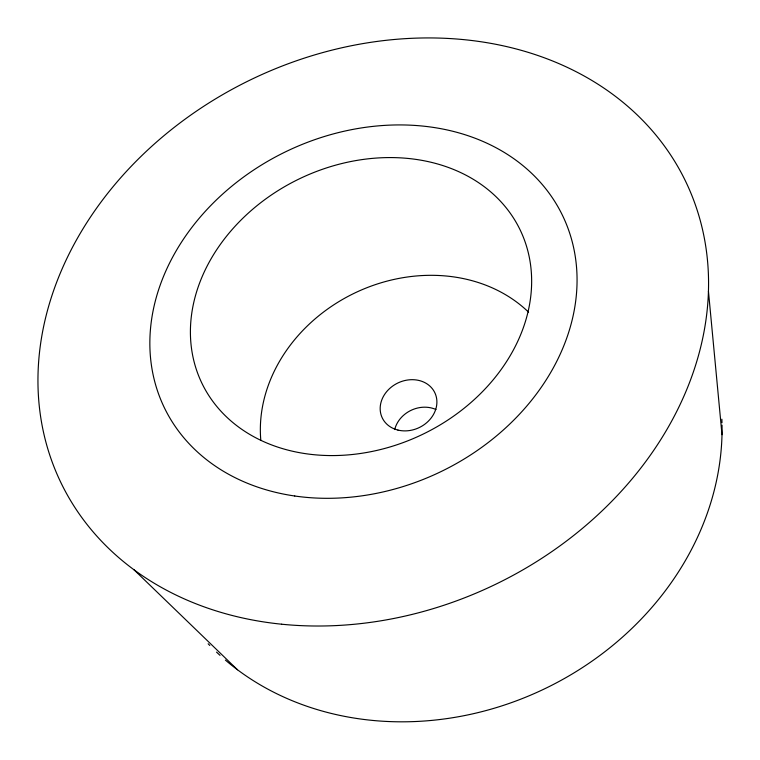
<?xml version="1.0" encoding="UTF-8"?>
<svg xmlns="http://www.w3.org/2000/svg" width="760" height="760" viewBox="0 0 760 760"><rect width="100%" height="100%" fill="white"/><g stroke="black" fill="none" stroke-linecap="round" stroke-linejoin="round"><path stroke-width="1.14" d="M134.016 569.781L237.5 669.769M708.443 291.203L722 434.691M721.867 419.197A294.899 255.341 -25.7 0 1 721.981 422.769M722.038 425.153A294.899 255.341 -25.7 0 1 542.849 689.653A294.899 255.341 -25.7 0 1 225.378 660.079M220.02 655.348A294.899 255.341 -25.7 0 1 216.534 652.118M209.788 645.468A294.899 255.341 -25.7 0 1 208.155 643.777M260.803 440.192A155.714 132.335 -25.7 0 1 354.958 292.913A155.714 132.335 -25.7 0 1 528.561 312.151M394.706 429.542A28.167 24.225 -25.7 0 1 435.964 409.535M281.637 624.207A346.778 280.411 -25.7 0 0 698.402 214.082A346.778 280.411 -25.7 0 0 139.736 157.643A346.778 280.411 -25.7 0 0 281.637 624.207M294.756 496.005A221.075 177.783 -25.7 0 0 572.964 244.767A221.075 177.783 -25.7 0 0 222.651 194.075A221.075 177.783 -25.7 0 0 294.756 496.005M397.936 430.074A29.146 24.719 -25.7 0 0 436.62 398.477A29.146 24.719 -25.7 0 0 391.058 387.305A29.146 24.719 -25.7 0 0 397.936 430.074M329.08 455.553A176.614 141.835 -25.7 0 0 522.149 234.317A176.614 141.835 -25.7 0 0 231.857 229.852A176.614 141.835 -25.7 0 0 329.08 455.553"/></g></svg>
